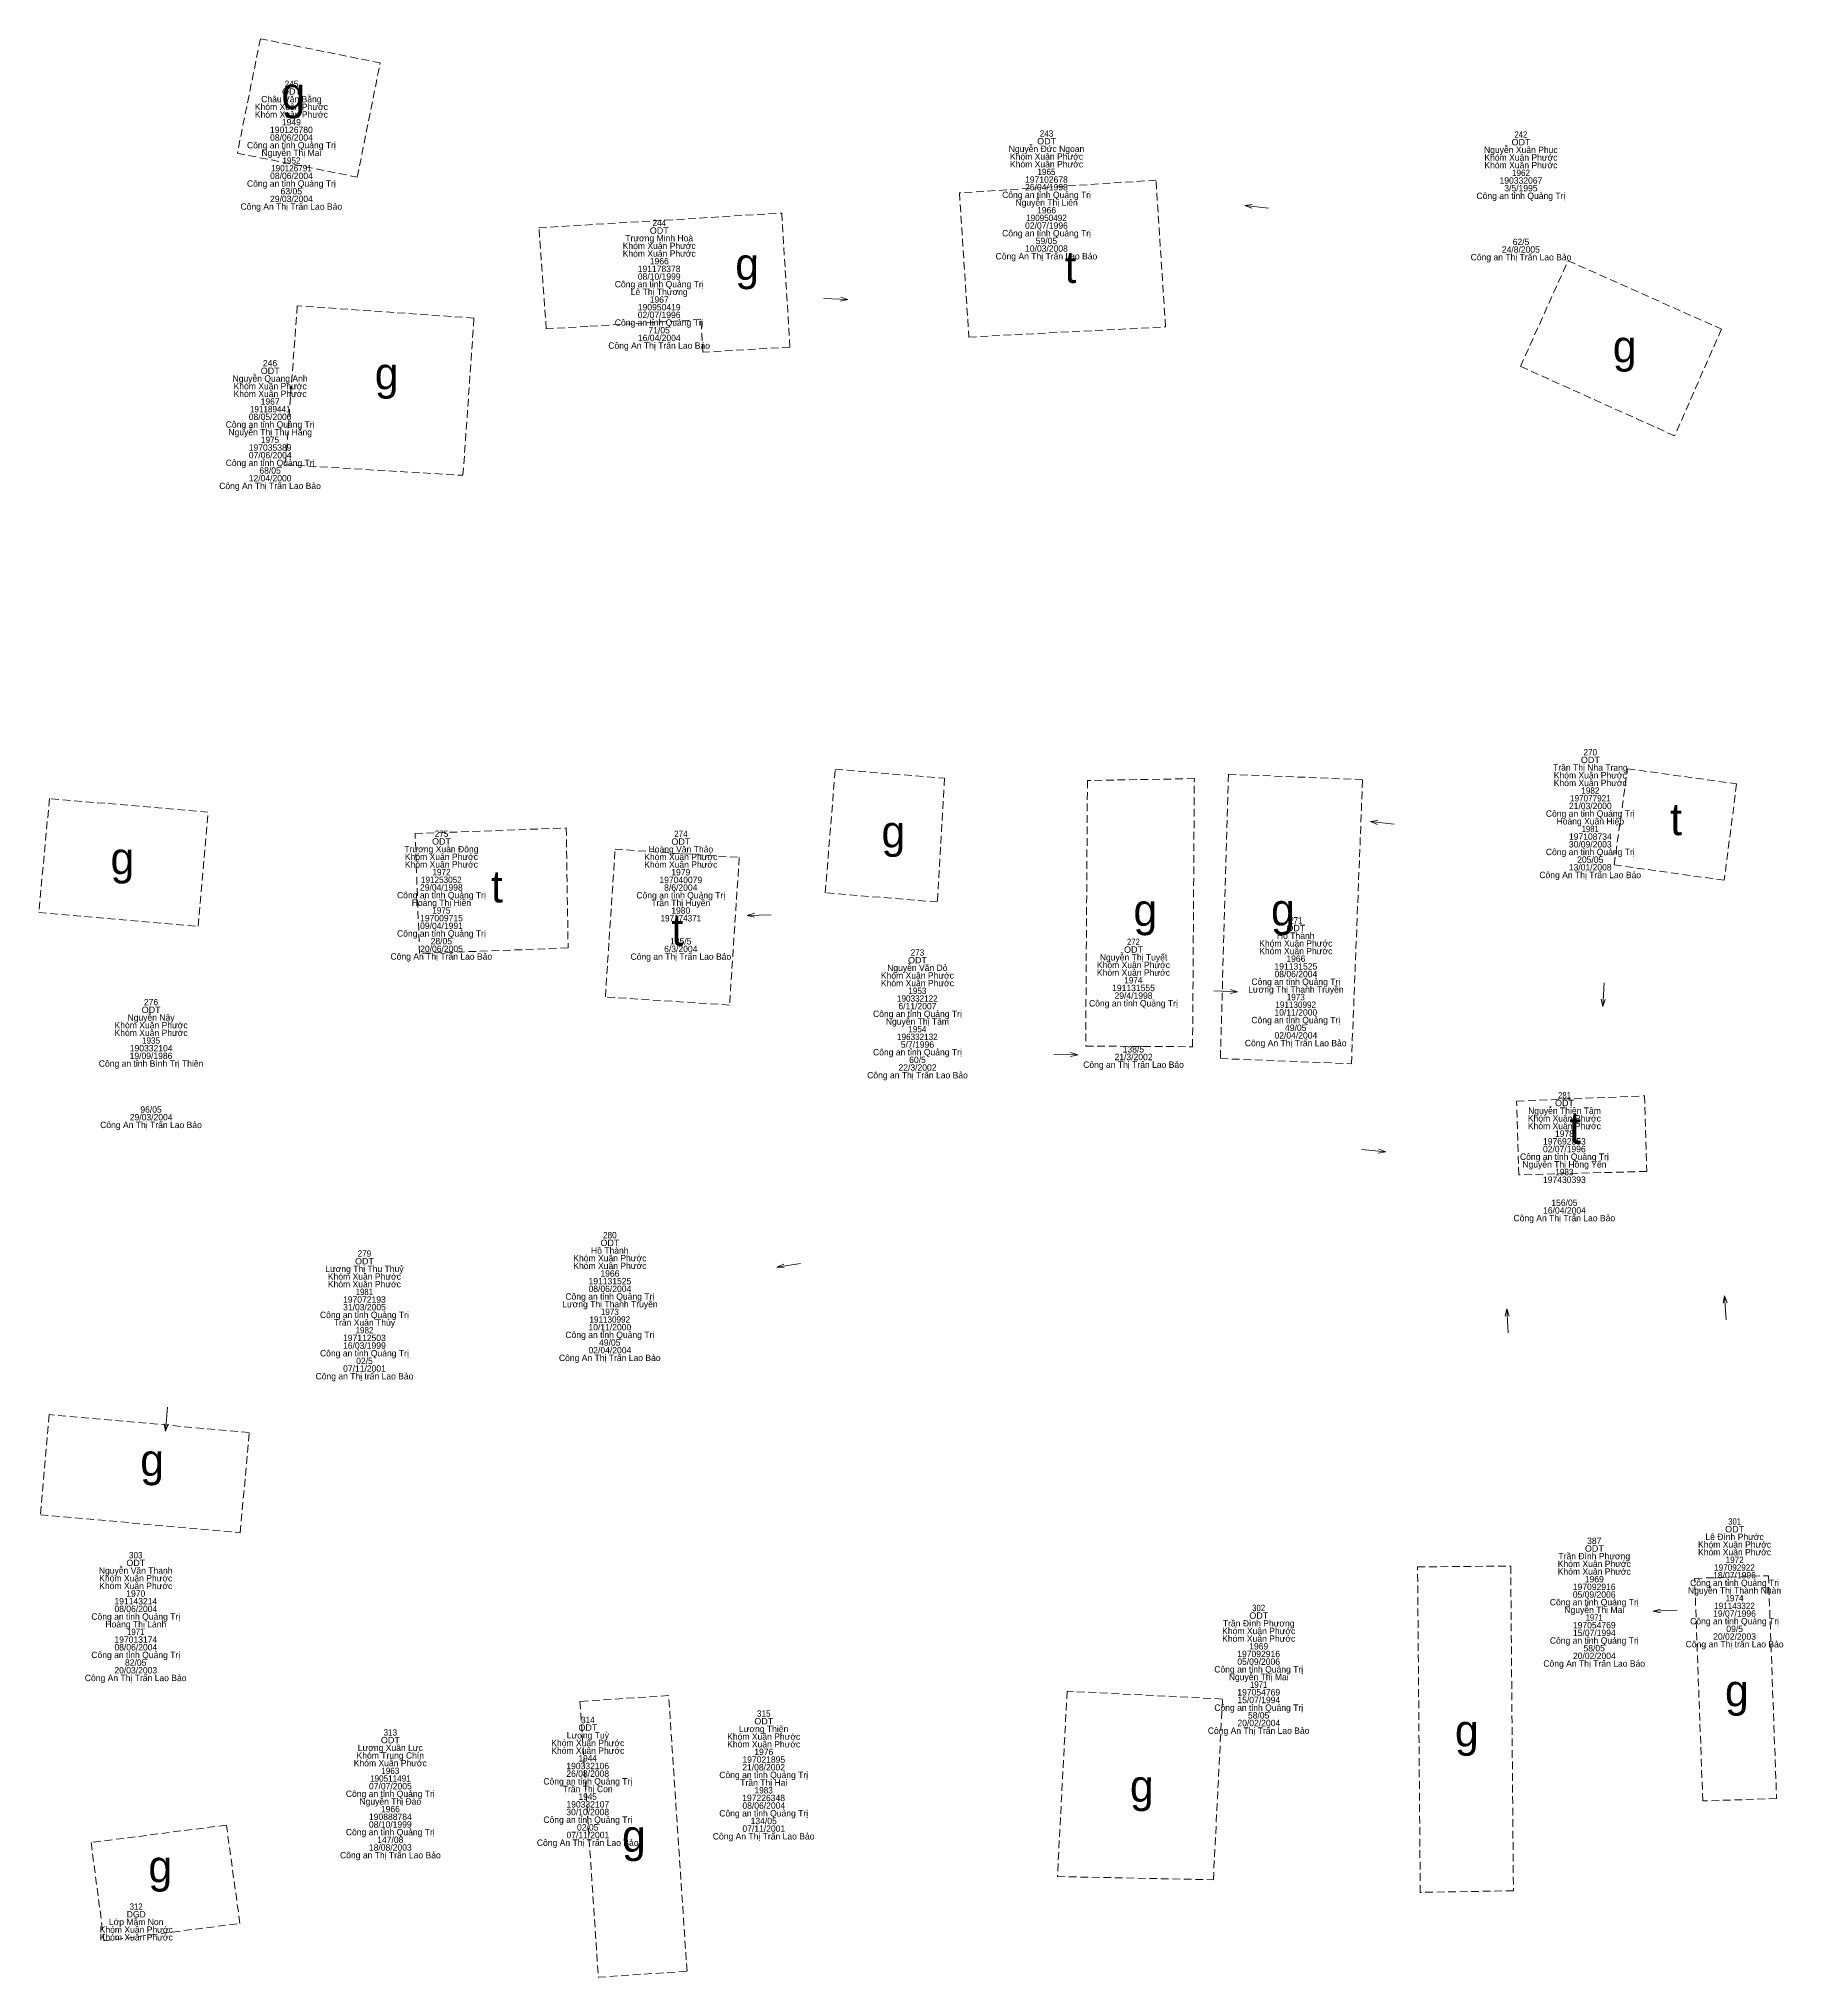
# Model space of a CAD drawing. Header units: metres. Extents: x 537497 to 538033, y 1836993 to 1837512.
# Drawn here: x 537602.3 to 537711.5, y 1837124.1 to 1837245.4 of the extents above; entities that cross this region are included whole.
import ezdxf
from ezdxf.enums import TextEntityAlignment as Align

# ---------------------------------------------------------------- set-up
doc = ezdxf.new("R2010")
doc.units = ezdxf.units.M
doc.header["$LTSCALE"] = 0.16
doc.linetypes.add('MEDIUM_DASHED', pattern=[4.5, 3, -1.5])
doc.layers.add('14', color=7, linetype='MEDIUM_DASHED', lineweight=13)
doc.layers.add('16', color=7, linetype='Continuous', lineweight=13)
doc.layers.add('15', color=7, linetype='Continuous')

msp = doc.modelspace()

# ---------------------------------------------------------------- linework, layer by layer
at = {"layer": '14'}
for points in [[(537616.19, 1837245.37), (537614.75, 1837238.21), (537622.25, 1837236.71), (537623.69, 1837243.86)], [(537659.94, 1837235.72), (537660.53, 1837226.7), (537672.84, 1837227.34), (537672.24, 1837236.52)], [(537649.33, 1837226.07), (537643.88, 1837225.75), (537643.76, 1837227.8), (537636.68, 1837227.37), (537634.08, 1837227.21), (537633.62, 1837233.54), (537648.82, 1837234.46)], [(537698.03, 1837231.48), (537707.63, 1837227.2), (537704.7, 1837220.52), (537695.05, 1837224.87)], [(537618.5, 1837228.66), (537617.76, 1837218.71), (537628.87, 1837218.05), (537629.56, 1837227.89)], [(537652.17, 1837199.65), (537659.01, 1837199.09), (537658.56, 1837191.35), (537651.54, 1837191.92)], [(537674.64, 1837199.07), (537667.95, 1837198.95), (537667.84, 1837182.33), (537674.53, 1837182.29)], [(537685.17, 1837199.01), (537676.77, 1837199.34), (537676.27, 1837181.55), (537684.47, 1837181.23)], [(537701.75, 1837199.69), (537708.58, 1837198.74), (537707.8, 1837192.71), (537700.91, 1837193.67)], [(537612.91, 1837196.97), (537602.99, 1837197.82), (537602.32, 1837190.69), (537612.3, 1837189.83)], [(537625.87, 1837195.63), (537635.33, 1837195.98), (537635.45, 1837188.47), (537626.15, 1837188.13)], [(537637.78, 1837185.41), (537638.39, 1837194.65), (537646.16, 1837194.14), (537645.55, 1837184.9)], [(537694.81, 1837178.88), (537702.82, 1837179.22), (537702.95, 1837174.49), (537694.94, 1837174.27)], [(537615.49, 1837158.15), (537602.98, 1837159.27), (537602.43, 1837153), (537614.93, 1837151.88)], [(537694.44, 1837149.79), (537694.61, 1837129.47), (537688.78, 1837129.37), (537688.61, 1837149.74)], [(537710.57, 1837149.19), (537711.08, 1837135.24), (537706.46, 1837135.09), (537705.95, 1837149.02)], [(537637.34, 1837124.06), (537642.89, 1837124.43), (537641.74, 1837141.69), (537636.19, 1837141.32)], [(537666.68, 1837141.96), (537666.07, 1837130.36), (537675.83, 1837130.16), (537676.4, 1837141.47)], [(537605.6, 1837132.49), (537606.4, 1837126.33), (537614.91, 1837127.43), (537614.06, 1837133.58)]]:
    msp.add_lwpolyline(points, close=True, dxfattribs=at)
at = {"layer": '16'}
for p, q in [((537677.79, 1837234.93), (537678.26, 1837235)), ((537652.96, 1837229.05), (537652.49, 1837228.94)), ((537685.66, 1837196.38), (537686.13, 1837196.45)), ((537646.66, 1837190.5), (537647.12, 1837190.64)), ((537677.35, 1837185.73), (537676.88, 1837185.63)), ((537700.21, 1837184.8), (537700.11, 1837185.26)), ((537667.34, 1837181.79), (537666.88, 1837181.67)), ((537686.62, 1837175.72), (537686.15, 1837175.64)), ((537648.51, 1837168.5), (537648.94, 1837168.69)), ((537707.83, 1837166.71), (537707.98, 1837166.26)), ((537694.2, 1837165.89), (537694.35, 1837165.44)), ((537610.26, 1837158.24), (537610.17, 1837158.7)), ((537703.36, 1837146.96), (537703.81, 1837147.1))]:
    msp.add_line(p, q, dxfattribs=at)
for points in [[(537679.28, 1837234.76), (537677.79, 1837234.93), (537678.23, 1837234.76)], [(537651.46, 1837229.11), (537652.96, 1837229.05), (537652.51, 1837229.19)], [(537687.15, 1837196.21), (537685.66, 1837196.38), (537686.1, 1837196.2)], [(537648.16, 1837190.54), (537646.66, 1837190.5), (537647.12, 1837190.39)], [(537675.85, 1837185.79), (537677.35, 1837185.73), (537676.9, 1837185.87)], [(537700.28, 1837186.3), (537700.21, 1837184.8), (537700.35, 1837185.25)], [(537665.84, 1837181.81), (537667.34, 1837181.79), (537666.89, 1837181.92)], [(537685.13, 1837175.85), (537686.62, 1837175.72), (537686.18, 1837175.88)], [(537649.99, 1837168.73), (537648.51, 1837168.5), (537648.98, 1837168.45)], [(537707.92, 1837165.21), (537707.83, 1837166.71), (537707.74, 1837166.25)], [(537694.29, 1837164.39), (537694.2, 1837165.89), (537694.1, 1837165.43)], [(537610.38, 1837159.73), (537610.26, 1837158.24), (537610.42, 1837158.68)], [(537704.86, 1837147.04), (537703.36, 1837146.96), (537703.82, 1837146.86)]]:
    msp.add_lwpolyline(points, dxfattribs=at)

# ---------------------------------------------------------------- texts
at = {"layer": '15'}
for s, width, p in [('245', 0.95, (537618.135, 1837242.35)), ('ODT', 1.05, (537618.135, 1837241.87)), ('ODT', 1.05, (537665.395, 1837238.76)), ('243', 0.95, (537665.39, 1837239.24)), ('ODT', 1.05, (537695.085, 1837238.7)), ('242', 0.9, (537695.075, 1837239.18)), ('1952', 0.95, (537618.135, 1837237.55)), ('190126791', 0.95, (537618.135, 1837237.07)), ('1965', 0.95, (537665.385, 1837236.84)), ('1962', 0.95, (537695.085, 1837236.78)), ('244', 0.95, (537641.155, 1837233.65)), ('190950492', 0.95, (537665.385, 1837233.96)), ('ODT', 1.05, (537641.155, 1837233.17)), ('ODT', 1.05, (537616.805, 1837224.39)), ('191189441', 0.95, (537616.805, 1837221.99)), ('1975', 0.95, (537616.795, 1837220.07)), ('ODT', 1.05, (537699.425, 1837200.04)), ('270', 0.95, (537699.42, 1837200.52)), ('197077921', 0.95, (537699.425, 1837197.64)), ('1982', 0.95, (537699.425, 1837198.12)), ('ODT', 1.05, (537627.525, 1837194.94)), ('275', 0.95, (537627.525, 1837195.42)), ('ODT', 1.05, (537642.505, 1837194.93)), ('274', 0.95, (537642.505, 1837195.41)), ('1981', 0.9, (537699.415, 1837195.72)), ('191253052', 0.95, (537627.515, 1837192.54)), ('1972', 0.95, (537627.525, 1837193.02)), ('1975', 0.95, (537627.515, 1837190.62)), ('197174371', 0.95, (537642.505, 1837190.13)), ('271', 0.9, (537680.995, 1837190)), ('272', 0.9, (537670.825, 1837188.65)), ('ODT', 1.05, (537680.995, 1837189.52)), ('ODT', 1.05, (537657.315, 1837187.51)), ('273', 0.95, (537657.31, 1837187.99)), ('ODT', 1.05, (537670.835, 1837188.17)), ('1974', 0.95, (537670.825, 1837186.25)), ('190332122', 0.95, (537657.305, 1837185.11)), ('1953', 0.95, (537657.31, 1837185.59)), ('1973', 0.95, (537680.99, 1837185.2)), ('ODT', 1.05, (537609.355, 1837184.4)), ('191130992', 0.95, (537680.985, 1837184.72)), ('196332132', 0.95, (537657.305, 1837182.71)), ('1954', 0.95, (537657.305, 1837183.19)), ('1935', 0.95, (537609.345, 1837182.48)), ('281', 0.9, (537697.805, 1837179.05)), ('ODT', 1.05, (537697.805, 1837178.57)), ('1983', 0.95, (537697.8, 1837174.25)), ('ODT', 1.05, (537638.065, 1837169.82)), ('280', 0.95, (537638.06, 1837170.3)), ('ODT', 1.05, (537622.705, 1837168.67)), ('279', 0.95, (537622.7, 1837169.15)), ('1981', 0.9, (537622.695, 1837166.75)), ('1982', 0.95, (537622.705, 1837164.35)), ('191130992', 0.95, (537638.055, 1837165.02)), ('1973', 0.95, (537638.06, 1837165.5)), ('301', 0.9, (537708.455, 1837152.38)), ('ODT', 1.05, (537708.455, 1837151.9)), ('ODT', 1.05, (537608.395, 1837149.79)), ('303', 0.95, (537608.39, 1837150.27)), ('ODT', 1.05, (537699.675, 1837150.69)), ('1972', 0.95, (537708.455, 1837149.98)), ('197092922', 0.95, (537708.445, 1837149.5)), ('1974', 0.95, (537708.445, 1837147.58)), ('ODT', 1.05, (537678.675, 1837146.49)), ('302', 0.9, (537678.665, 1837146.97)), ('1971', 0.9, (537699.665, 1837146.37)), ('191143322', 0.95, (537708.445, 1837147.1)), ('1971', 0.9, (537608.385, 1837145.47)), ('1971', 0.9, (537678.665, 1837142.17)), ('315', 0.95, (537647.695, 1837140.36)), ('313', 0.95, (537624.32, 1837139.18)), ('ODT', 1.05, (537636.685, 1837139.48)), ('314', 0.95, (537636.685, 1837139.96)), ('ODT', 1.05, (537647.695, 1837139.88)), ('ODT', 1.05, (537624.325, 1837138.7)), ('1963', 0.95, (537624.32, 1837136.78)), ('1944', 0.95, (537636.675, 1837137.56)), ('190511491', 0.95, (537624.325, 1837136.3)), ('1983', 0.95, (537647.69, 1837135.56)), ('1945', 0.95, (537636.675, 1837135.16)), ('312', 0.9, (537608.415, 1837128.28))]:
    msp.add_text(s, height=0.4, dxfattribs=dict(at, width=width)).set_placement(p, align=Align.CENTER)
for s, p in [('Khóm Xuân Phước', (537618.13, 1837240.91)), ('Châu Văn Bằng', (537618.13, 1837241.39)), ('Khóm Xuân Phước', (537618.13, 1837240.43)), ('1949', (537618.13, 1837239.95)), ('Công an tỉnh Quảng Trị', (537618.13, 1837238.51)), ('08/06/2004', (537618.135, 1837238.99)), ('190126780', (537618.13, 1837239.47)), ('Nguyễn Đức Ngoan', (537665.39, 1837238.28)), ('Nguyễn Thị Mai', (537618.13, 1837238.03)), ('Khóm Xuân Phước', (537665.39, 1837237.8)), ('Khóm Xuân Phước', (537665.39, 1837237.32)), ('Nguyễn Xuân Phục', (537695.075, 1837238.22)), ('Khóm Xuân Phước', (537695.08, 1837237.74)), ('Khóm Xuân Phước', (537695.08, 1837237.26)), ('Công an tỉnh Quảng Trị', (537618.13, 1837236.11)), ('08/06/2004', (537618.135, 1837236.59)), ('197102678', (537665.385, 1837236.36)), ('190332067', (537695.08, 1837236.3)), ('Công An Thị Trấn Lao Bảo', (537618.125, 1837234.67)), ('29/03/2004', (537618.135, 1837235.15)), ('63/05', (537618.125, 1837235.63)), ('Công an tỉnh Quảng Trị', (537665.39, 1837235.4)), ('Nguyễn Thị Liên', (537665.395, 1837234.92)), ('26/04/1998', (537665.385, 1837235.88)), ('Công an tỉnh Quảng Trị', (537695.08, 1837235.34)), ('3/5/1995', (537695.08, 1837235.82)), ('02/07/1996', (537665.385, 1837233.48)), ('1966', (537665.395, 1837234.44)), ('Trương Minh Hoà', (537641.15, 1837232.69)), ('Công an tỉnh Quảng Trị', (537665.39, 1837233)), ('59/05', (537665.385, 1837232.52)), ('62/5', (537695.085, 1837232.46)), ('Khóm Xuân Phước', (537641.15, 1837232.21)), ('Khóm Xuân Phước', (537641.15, 1837231.73)), ('1966', (537641.155, 1837231.25)), ('Công An Thị Trấn Lao Bảo', (537665.385, 1837231.56)), ('10/03/2008', (537665.385, 1837232.04)), ('Công an Thị Trấn Lao Bảo', (537695.085, 1837231.5)), ('24/8/2005', (537695.075, 1837231.98)), ('Công an tỉnh Quảng Trị', (537641.15, 1837229.81)), ('08/10/1999', (537641.15, 1837230.29)), ('191178378', (537641.145, 1837230.77)), ('Lê Thị Thương', (537641.15, 1837229.33)), ('1967', (537641.15, 1837228.85)), ('Công an tỉnh Quảng Trị', (537641.15, 1837227.41)), ('02/07/1996', (537641.145, 1837227.89)), ('190950419', (537641.15, 1837228.37)), ('16/04/2004', (537641.155, 1837226.45)), ('71/05', (537641.145, 1837226.93)), ('Công An Thị Trấn Lao Bảo', (537641.145, 1837225.97)), ('Nguyễn Quang Anh', (537616.795, 1837223.91)), ('246', (537616.795, 1837224.87)), ('Khóm Xuân Phước', (537616.8, 1837223.43)), ('Khóm Xuân Phước', (537616.8, 1837222.95)), ('08/05/2000', (537616.8, 1837221.51)), ('1967', (537616.8, 1837222.47)), ('Công an tỉnh Quảng Trị', (537616.8, 1837221.03)), ('Nguyễn Thị Thu Hằng', (537616.805, 1837220.55)), ('07/06/2004', (537616.805, 1837219.11)), ('197035389', (537616.8, 1837219.59)), ('Công an tỉnh Quảng Trị', (537616.8, 1837218.63)), ('68/05', (537616.795, 1837218.15)), ('Công An Thị Trấn Lao Bảo', (537616.795, 1837217.19)), ('12/04/2000', (537616.8, 1837217.67)), ('Trần Thị Nha Trang', (537699.425, 1837199.56)), ('Khóm Xuân Phước', (537699.42, 1837199.08)), ('Khóm Xuân Phước', (537699.42, 1837198.6)), ('21/03/2000', (537699.42, 1837197.16)), ('Công an tỉnh Quảng Trị', (537699.42, 1837196.68)), ('Hoàng Xuân Hiệp', (537699.42, 1837196.2)), ('30/09/2003', (537699.42, 1837194.76)), ('197108734', (537699.425, 1837195.24)), ('Trương Xuân Đông', (537627.52, 1837194.46)), ('Khóm Xuân Phước', (537627.52, 1837193.98)), ('Khóm Xuân Phước', (537627.52, 1837193.5)), ('Khóm Xuân Phước', (537642.5, 1837193.97)), ('Khóm Xuân Phước', (537642.5, 1837193.49)), ('Hoàng Văn Thảo', (537642.505, 1837194.45)), ('Công an tỉnh Quảng Trị', (537699.42, 1837194.28)), ('205/05', (537699.42, 1837193.8)), ('197040079', (537642.5, 1837192.53)), ('1979', (537642.5, 1837193.01)), ('Công An Thị Trấn Lao Bảo', (537699.415, 1837192.84)), ('13/01/2008', (537699.415, 1837193.32)), ('Công an tỉnh Quảng Trị', (537627.52, 1837191.58)), ('Hoàng Thị Hiền', (537627.52, 1837191.1)), ('29/04/1998', (537627.515, 1837192.06)), ('Công an tỉnh Quảng Trị', (537642.5, 1837191.57)), ('Trần Thị Huyền', (537642.5, 1837191.09)), ('8/6/2004', (537642.5, 1837192.05)), ('197009715', (537627.525, 1837190.14)), ('1980', (537642.5, 1837190.61)), ('Công an tỉnh Quảng Trị', (537627.52, 1837189.18)), ('09/04/1991', (537627.525, 1837189.66)), ('28/05', (537627.515, 1837188.7)), ('185/5', (537642.495, 1837188.69)), ('Hồ Thành', (537680.985, 1837189.04)), ('Công An Thị Trấn Lao Bảo', (537627.515, 1837187.74)), ('20/06/2005', (537627.525, 1837188.22)), ('Công an Thị Trấn Lao Bảo', (537642.505, 1837187.73)), ('6/3/2004', (537642.5, 1837188.21)), ('Nguyễn Thị Tuyết', (537670.835, 1837187.69)), ('Khóm Xuân Phước', (537680.99, 1837188.56)), ('Khóm Xuân Phước', (537680.99, 1837188.08)), ('1966', (537680.995, 1837187.6)), ('Khóm Xuân Phước', (537657.31, 1837186.55)), ('Nguyễn Văn Dỏ', (537657.305, 1837187.03)), ('Khóm Xuân Phước', (537670.83, 1837187.21)), ('Khóm Xuân Phước', (537670.83, 1837186.73)), ('Công an tỉnh Quảng Trị', (537680.99, 1837186.16)), ('08/06/2004', (537680.995, 1837186.64)), ('191131525', (537680.995, 1837187.12)), ('Khóm Xuân Phước', (537657.31, 1837186.07)), ('191131555', (537670.835, 1837185.77)), ('29/4/1998', (537670.835, 1837185.29)), ('Lương Thị Thanh Truyền', (537680.995, 1837185.68)), ('Nguyễn Nậy', (537609.345, 1837183.92)), ('276', (537609.345, 1837184.88)), ('Công an tỉnh Quảng Trị', (537657.31, 1837184.15)), ('Nguyễn Thị Tâm', (537657.31, 1837183.67)), ('6/11/2007', (537657.31, 1837184.63)), ('Công an tỉnh Quảng Trị', (537670.83, 1837184.81)), ('Công an tỉnh Quảng Trị', (537680.99, 1837183.76)), ('10/11/2000', (537680.99, 1837184.24)), ('Khóm Xuân Phước', (537609.35, 1837183.44)), ('Khóm Xuân Phước', (537609.35, 1837182.96)), ('02/04/2004', (537680.995, 1837182.8)), ('49/05', (537680.985, 1837183.28)), ('19/09/1986', (537609.345, 1837181.52)), ('190332104', (537609.355, 1837182)), ('Công an tỉnh Quảng Trị', (537657.31, 1837181.75)), ('5/7/1996', (537657.31, 1837182.23)), ('21/3/2002', (537670.835, 1837181.45)), ('138/5', (537670.825, 1837181.93)), ('Công An Thị Trấn Lao Bảo', (537680.985, 1837182.32)), ('Công an tỉnh Bình Trị Thiên', (537609.35, 1837181.04)), ('Công an Thị Trấn Lao Bảo', (537657.315, 1837180.31)), ('22/3/2002', (537657.315, 1837180.79)), ('60/5', (537657.315, 1837181.27)), ('Công an Thị Trấn Lao Bảo', (537670.835, 1837180.97)), ('29/03/2004', (537609.355, 1837177.68)), ('96/05', (537609.345, 1837178.16)), ('Nguyễn Thiện Tâm', (537697.805, 1837178.09)), ('Công An Thị Trấn Lao Bảo', (537609.345, 1837177.2)), ('Khóm Xuân Phước', (537697.8, 1837177.61)), ('Khóm Xuân Phước', (537697.8, 1837177.13)), ('1978', (537697.805, 1837176.65)), ('02/07/1996', (537697.795, 1837175.69)), ('197692853', (537697.8, 1837176.17)), ('Công an tỉnh Quảng Trị', (537697.8, 1837175.21)), ('Nguyễn Thị Hồng Yến', (537697.8, 1837174.73)), ('197430393', (537697.8, 1837173.77)), ('16/04/2004', (537697.805, 1837171.85)), ('156/05', (537697.8, 1837172.33)), ('Công An Thị Trấn Lao Bảo', (537697.795, 1837171.37)), ('Hồ Thành', (537638.055, 1837169.34)), ('Lương Thị Thu Thuỷ', (537622.7, 1837168.19)), ('Khóm Xuân Phước', (537638.06, 1837168.86)), ('Khóm Xuân Phước', (537638.06, 1837168.38)), ('Khóm Xuân Phước', (537622.7, 1837167.71)), ('Khóm Xuân Phước', (537622.7, 1837167.23)), ('08/06/2004', (537638.065, 1837166.94)), ('191131525', (537638.065, 1837167.42)), ('1966', (537638.065, 1837167.9)), ('31/03/2005', (537622.705, 1837165.79)), ('197072193', (537622.7, 1837166.27)), ('Lương Thị Thanh Truyền', (537638.065, 1837165.98)), ('Công an tỉnh Quảng Trị', (537638.06, 1837166.46)), ('Công an tỉnh Quảng Trị', (537622.7, 1837165.31)), ('Trần Xuân Thủy', (537622.7, 1837164.83)), ('10/11/2000', (537638.06, 1837164.54)), ('197112503', (537622.7, 1837163.87)), ('16/03/1999', (537622.7, 1837163.39)), ('Công an tỉnh Quảng Trị', (537638.06, 1837164.06)), ('49/05', (537638.055, 1837163.58)), ('Công an tỉnh Quảng Trị', (537622.7, 1837162.91)), ('07/11/2001', (537622.705, 1837161.95)), ('02/5', (537622.705, 1837162.43)), ('Công An Thị Trấn Lao Bảo', (537638.055, 1837162.62)), ('02/04/2004', (537638.065, 1837163.1)), ('Công an Thị trấn Lao Bảo', (537622.705, 1837161.47)), ('387', (537699.67, 1837151.17)), ('Lê Đình Phước', (537708.45, 1837151.42)), ('Trần Đình Phương', (537699.67, 1837150.21)), ('Khóm Xuân Phước', (537708.45, 1837150.94)), ('Khóm Xuân Phước', (537708.45, 1837150.46)), ('Nguyễn Văn Thanh', (537608.385, 1837149.31)), ('Khóm Xuân Phước', (537608.39, 1837148.83)), ('Khóm Xuân Phước', (537699.67, 1837149.73)), ('Khóm Xuân Phước', (537699.67, 1837149.25)), ('1969', (537699.67, 1837148.77)), ('Công an tỉnh Quảng Trị', (537708.45, 1837148.54)), ('18/07/1996', (537708.445, 1837149.02)), ('Khóm Xuân Phước', (537608.39, 1837148.35)), ('191143214', (537608.395, 1837147.39)), ('1970', (537608.39, 1837147.87)), ('Công an tỉnh Quảng Trị', (537699.67, 1837147.33)), ('05/09/2006', (537699.665, 1837147.81)), ('197092916', (537699.665, 1837148.29)), ('Nguyễn Thị Thanh Nhàn', (537708.45, 1837148.06)), ('Công an tỉnh Quảng Trị', (537608.39, 1837146.43)), ('08/06/2004', (537608.395, 1837146.91)), ('Nguyễn Thị Mai', (537699.67, 1837146.85)), ('Công an tỉnh Quảng Trị', (537708.45, 1837146.14)), ('19/07/1996', (537708.445, 1837146.62)), ('Hoàng Thị Lành', (537608.395, 1837145.95)), ('197013174', (537608.395, 1837144.99)), ('Khóm Xuân Phước', (537678.67, 1837145.53)), ('Khóm Xuân Phước', (537678.67, 1837145.05)), ('Trần Đình Phương', (537678.67, 1837146.01)), ('Công an tỉnh Quảng Trị', (537699.67, 1837144.93)), ('197054769', (537699.67, 1837145.89)), ('15/07/1994', (537699.675, 1837145.41)), ('20/02/2003', (537708.45, 1837145.18)), ('09/5', (537708.455, 1837145.66)), ('Công an tỉnh Quảng Trị', (537608.39, 1837144.03)), ('08/06/2004', (537608.395, 1837144.51)), ('197092916', (537678.665, 1837144.09)), ('1969', (537678.67, 1837144.57)), ('20/02/2004', (537699.675, 1837143.97)), ('58/05', (537699.665, 1837144.45)), ('Công an Thị trấn Lao Bảo', (537708.455, 1837144.7)), ('Công An Thị Trấn Lao Bảo', (537608.385, 1837142.59)), ('20/03/2003', (537608.39, 1837143.07)), ('82/05', (537608.385, 1837143.55)), ('Công an tỉnh Quảng Trị', (537678.67, 1837143.13)), ('Nguyễn Thị Mai', (537678.67, 1837142.65)), ('05/09/2006', (537678.665, 1837143.61)), ('Công An Thị Trấn Lao Bảo', (537699.665, 1837143.49)), ('197054769', (537678.67, 1837141.69)), ('Công an tỉnh Quảng Trị', (537678.67, 1837140.73)), ('15/07/1994', (537678.675, 1837141.21)), ('58/05', (537678.665, 1837140.25)), ('Lương Tuỳ', (537636.685, 1837139)), ('Khóm Xuân Phước', (537647.69, 1837138.92)), ('Lương Thiện', (537647.685, 1837139.4)), ('Công An Thị Trấn Lao Bảo', (537678.665, 1837139.29)), ('20/02/2004', (537678.675, 1837139.77)), ('Khóm Trung Chín', (537624.32, 1837137.74)), ('Lương Xuân Lực', (537624.32, 1837138.22)), ('Khóm Xuân Phước', (537636.68, 1837138.52)), ('Khóm Xuân Phước', (537636.68, 1837138.04)), ('Khóm Xuân Phước', (537647.69, 1837138.44)), ('1976', (537647.695, 1837137.96)), ('Khóm Xuân Phước', (537624.32, 1837137.26)), ('26/08/2008', (537636.675, 1837136.6)), ('190332106', (537636.675, 1837137.08)), ('Công an tỉnh Quảng Trị', (537647.69, 1837136.52)), ('21/08/2002', (537647.685, 1837137)), ('197021895', (537647.695, 1837137.48)), ('Công an tỉnh Quảng Trị', (537624.32, 1837135.34)), ('07/07/2005', (537624.325, 1837135.82)), ('Công an tỉnh Quảng Trị', (537636.68, 1837136.12)), ('Trần Thị Con', (537636.675, 1837135.64)), ('Trần Thị Hai', (537647.695, 1837136.04)), ('Nguyễn Thị Đào', (537624.32, 1837134.86)), ('1966', (537624.325, 1837134.38)), ('30/10/2008', (537636.675, 1837134.2)), ('190332107', (537636.68, 1837134.68)), ('Công an tỉnh Quảng Trị', (537647.69, 1837134.12)), ('08/06/2004', (537647.695, 1837134.6)), ('197226348', (537647.685, 1837135.08)), ('Công an tỉnh Quảng Trị', (537624.32, 1837132.94)), ('08/10/1999', (537624.32, 1837133.42)), ('190888784', (537624.325, 1837133.9)), ('Công an tỉnh Quảng Trị', (537636.68, 1837133.72)), ('02/05', (537636.675, 1837133.24)), ('07/11/2001', (537647.695, 1837133.16)), ('134/05', (537647.69, 1837133.64)), ('18/08/2003', (537624.32, 1837131.98)), ('147/08', (537624.32, 1837132.46)), ('Công An Thị Trấn Lao Bảo', (537636.675, 1837132.28)), ('07/11/2001', (537636.685, 1837132.76)), ('Công An Thị Trấn Lao Bảo', (537647.685, 1837132.68)), ('Công an Thị Trấn Lao Bảo', (537624.325, 1837131.5)), ('Khóm Xuân Phước', (537608.42, 1837126.84)), ('Lớp Mầm Non', (537608.415, 1837127.32)), ('DGD', (537608.42, 1837127.8)), ('Khóm Xuân Phước', (537608.42, 1837126.36))]:
    msp.add_text(s, height=0.4, dxfattribs=at).set_placement(p, align=Align.CENTER)
at = {"layer": '16'}
for s, p in [('g', (537617.51, 1837240.97)), ('g', (537645.91, 1837230.28)), ('t', (537666.52, 1837230.09)), ('g', (537700.83, 1837225.12)), ('g', (537623.35, 1837223.43)), ('g', (537655.06, 1837194.76)), ('t', (537704.42, 1837195.53)), ('g', (537606.81, 1837193.09)), ('t', (537630.62, 1837191.32)), ('g', (537679.44, 1837189.87)), ('t', (537641.91, 1837188.62)), ('g', (537670.83, 1837189.85)), ('t', (537698.1, 1837176.22)), ('g', (537608.67, 1837155.43)), ('g', (537707.85, 1837141.01)), ('g', (537690.95, 1837138.5)), ('g', (537670.61, 1837135.04)), ('g', (537638.82, 1837131.91)), ('g', (537609.18, 1837130))]:
    msp.add_text(s, height=2, dxfattribs=at).set_placement(p)

doc.saveas('drawing.dxf')
